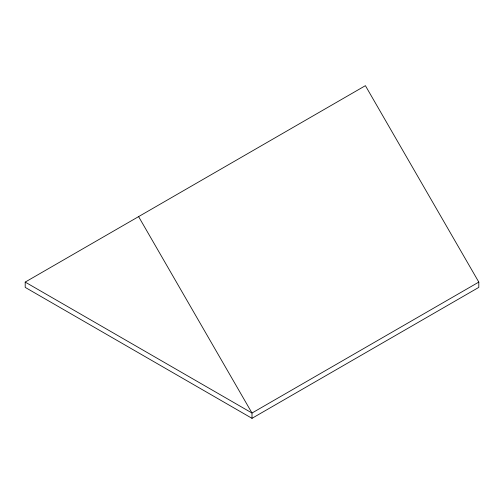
<?xml version="1.0" encoding="UTF-8"?>
<svg xmlns="http://www.w3.org/2000/svg" width="504" height="504" viewBox="0 0 504 504"><rect width="100%" height="100%" fill="white"/><g stroke="black" fill="none" stroke-linecap="round" stroke-linejoin="round"><path stroke-width="0.76" d="M25.2 282.089L365.4 85.674L478.8 282.089L478.8 287.387L252 418.326L25.2 287.387L25.2 282.089L252 413.028L478.8 282.089M138.6 216.613L252 413.028L252 418.326"/></g></svg>
